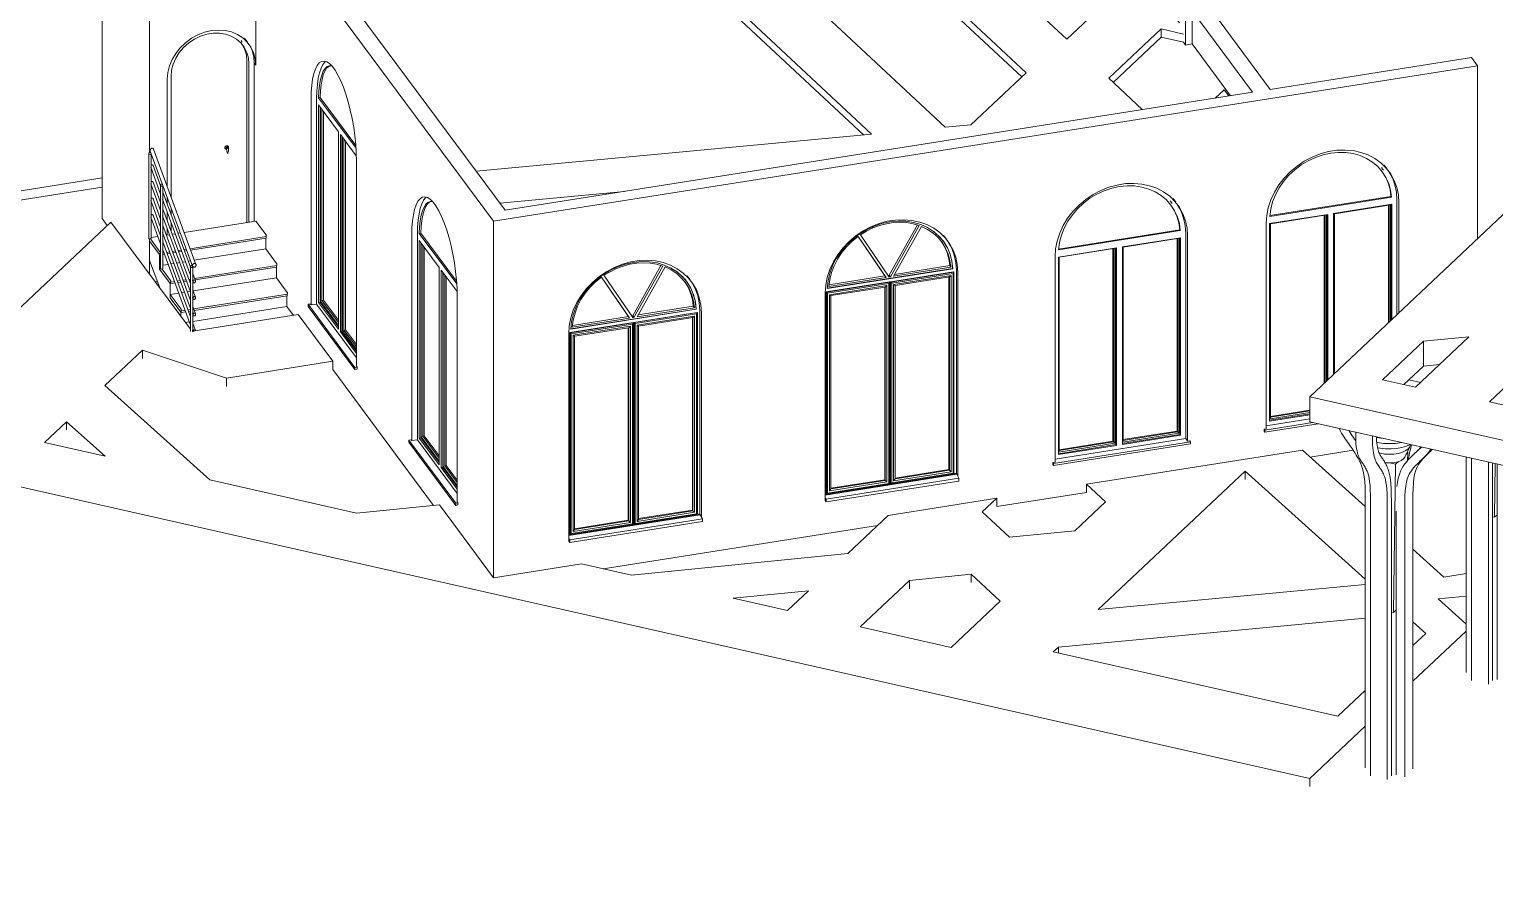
# Model space of a CAD drawing. Header units: millimetres. Extents: x -37866 to 44733, y -22737 to 33386.
# Drawn here: x -21357 to -5679, y -6901 to 2304 of the extents above; entities that cross this region are included whole.
import ezdxf

# ---------------------------------------------------------------- set-up
doc = ezdxf.new("R2010")
doc.units = ezdxf.units.MM
for name, color, linetype, lineweight in [('A-DOOR', 31, 'Continuous', 9), ('A-DOOR-FRAM', 31, 'Continuous', 9), ('A-FLOR', 192, 'Continuous', 9), ('A-FLOR-HRAL', 11, 'Continuous', 9), ('A-GENM', 13, 'Continuous', 9), ('A-GLAZ', 151, 'Continuous', 9), ('A-WALL', 113, 'Continuous', 9), ('S-STRS', 31, 'Continuous', 9)]:
    doc.layers.add(name, color=color, linetype=linetype, lineweight=lineweight)

# ---------------------------------------------------------------- blocks, each defined once
blk = doc.blocks.new('Arch - 750 x 2100 mm-V1-_3D_')
at = {"layer": 'A-DOOR'}
for p, q in [((-19080, 2168), (-19091, 2183)), ((-19263, 1029), (-19262, 1028)), ((-19251, 1035), (-19241, 1022)), ((-19230, 1031), (-19240, 1044)), ((-19237, 1034), (-19236, 1034)), ((-19236, 1034), (-19234, 1034)), ((-19229, 1051), (-19230, 1053))]:
    blk.add_line(p, q, dxfattribs=at)
for points in [[(-19265, 1038, 0), (-19265, 1043, 0), (-19263, 1047, 0), (-19260, 1051, 0), (-19256, 1055, 0), (-19251, 1057, 0), (-19246, 1059, 0), (-19242, 1059, 0), (-19237, 1058, 0), (-19233, 1055, 0), (-19230, 1053, 0)], [(-19263, 1029, 0), (-19265, 1033, 0), (-19265, 1038, 0)], [(-19227, 1043, 0), (-19227, 1047, 0), (-19229, 1051, 0), (-19232, 1054, 0), (-19236, 1056, 0), (-19241, 1057, 0), (-19245, 1057, 0), (-19250, 1056, 0), (-19255, 1053, 0), (-19259, 1050, 0), (-19262, 1046, 0), (-19264, 1041, 0), (-19264, 1037, 0)], [(-19264, 1037, 0), (-19264, 1032, 0), (-19262, 1028, 0), (-19259, 1025, 0), (-19255, 1023, 0), (-19250, 1022, 0), (-19246, 1022, 0)], [(-19252, 1038, 0), (-19252, 1040, 0), (-19251, 1042, 0), (-19250, 1043, 0), (-19249, 1044, 0), (-19247, 1045, 0), (-19245, 1046, 0), (-19244, 1046, 0), (-19242, 1045, 0), (-19241, 1045, 0), (-19240, 1044, 0)], [(-19250, 1034, 0), (-19251, 1036, 0), (-19252, 1037, 0), (-19252, 1038, 0)], [(-19246, 1024, 0), (-19246, 1026, 0), (-19245, 1028, 0), (-19244, 1030, 0), (-19242, 1032, 0), (-19240, 1033, 0), (-19237, 1034, 0)], [(-19238, 978, 0), (-19244, 1000, 0), (-19246, 1024, 0)], [(-19234, 978, 0), (-19234, 978, 0), (-19234, 977, 0), (-19234, 977, 0), (-19234, 977, 0), (-19234, 977, 0), (-19234, 977, 0), (-19235, 977, 0), (-19235, 977, 0), (-19235, 977, 0), (-19235, 977, 0), (-19235, 977, 0), (-19235, 977, 0), (-19235, 977, 0), (-19235, 977, 0), (-19235, 976, 0), (-19235, 976, 0), (-19235, 976, 0), (-19235, 976, 0), (-19235, 976, 0), (-19235, 976, 0), (-19235, 976, 0), (-19235, 976, 0), (-19235, 976, 0), (-19235, 976, 0), (-19235, 976, 0), (-19236, 976, 0), (-19236, 976, 0), (-19236, 976, 0), (-19236, 976, 0), (-19236, 976, 0), (-19236, 976, 0), (-19236, 976, 0), (-19236, 976, 0), (-19236, 976, 0), (-19236, 976, 0), (-19236, 976, 0), (-19236, 976, 0), (-19236, 976, 0), (-19236, 976, 0), (-19236, 976, 0), (-19236, 976, 0), (-19236, 976, 0), (-19236, 976, 0), (-19236, 976, 0), (-19236, 976, 0), (-19236, 976, 0), (-19236, 976, 0), (-19236, 976, 0), (-19236, 976, 0), (-19236, 976, 0), (-19236, 976, 0), (-19236, 976, 0), (-19236, 976, 0), (-19236, 976, 0), (-19237, 977, 0), (-19237, 977, 0), (-19237, 977, 0), (-19237, 977, 0), (-19237, 977, 0), (-19237, 977, 0), (-19237, 977, 0), (-19237, 977, 0), (-19237, 977, 0), (-19237, 977, 0), (-19237, 977, 0), (-19237, 977, 0)], [(-19236, 976, 0), (-19236, 976, 0), (-19237, 977, 0), (-19237, 977, 0), (-19237, 977, 0)], [(-19234, 978, 0), (-19235, 977, 0), (-19235, 977, 0), (-19235, 977, 0), (-19236, 976, 0)], [(-19234, 1034, 0), (-19232, 1034, 0), (-19230, 1034, 0), (-19228, 1033, 0), (-19227, 1031, 0), (-19226, 1029, 0), (-19225, 1027, 0)], [(-19225, 1026, 0), (-19225, 1014, 0), (-19227, 1003, 0), (-19229, 993, 0), (-19232, 983, 0), (-19234, 978, 0)], [(-19229, 1033, 0), (-19227, 1038, 0), (-19227, 1043, 0)], [(-19225, 1027, 0), (-19228, 1003, 0), (-19228, 1001, 0)], [(-19225, 1026, 0), (-19225, 1027, 0), (-19225, 1027, 0), (-19225, 1028, 0), (-19225, 1029, 0), (-19226, 1030, 0), (-19226, 1030, 0), (-19226, 1031, 0), (-19227, 1031, 0), (-19227, 1032, 0)]]:
    blk.add_polyline3d(points, dxfattribs=at)
at = {"layer": 'A-DOOR-FRAM'}
for p, q in [((-19023, 2166), (-19055, 2210)), ((-19029, 238), (-19029, 1962)), ((-19008, 242), (-19008, 1934)), ((-18951, 1943), (-18951, 251)), ((-19840, 509), (-19840, 1802)), ((-19840, 322), (-19840, 394)), ((-19840, 145), (-19840, 236))]:
    blk.add_line(p, q, dxfattribs=at)
for points in [[(-19840, 1802, 0), (-19835, 1868, 0), (-19818, 1933, 0), (-19790, 1996, 0), (-19753, 2056, 0), (-19706, 2111, 0), (-19652, 2159, 0), (-19591, 2199, 0), (-19526, 2231, 0), (-19458, 2252, 0), (-19390, 2263, 0), (-19322, 2263, 0), (-19257, 2252, 0), (-19196, 2231, 0), (-19142, 2200, 0), (-19096, 2160, 0), (-19058, 2112, 0), (-19030, 2057, 0), (-19013, 1997, 0), (-19008, 1934, 0)], [(-19029, 1962, 0), (-19035, 2026, 0), (-19051, 2086, 0), (-19077, 2136, 0)], [(-18951, 1943, 0), (-18957, 2011, 0), (-18974, 2076, 0), (-19003, 2136, 0)]]:
    blk.add_polyline3d(points, dxfattribs=at)
blk = doc.blocks.new('楼梯 - 楼梯-151597-_3D_')
at = {"layer": 'S-STRS'}
for p, q in [((-18935, 253), (-19702, 132)), ((-18825, 105), (-18935, 253)), ((-20070, 62), (-20070, 38)), ((-20070, 38), (-20070, -169)), ((-19960, -110), (-20070, 38)), ((-19963, -106), (-20070, 38)), ((-20061, 62), (-19960, -75)), ((-19982, 88), (-20054, 76)), ((-19920, 98), (-19928, 96)), ((-19858, 107), (-19890, 102)), ((-19797, 117), (-19828, 112)), ((-19742, 126), (-19767, 122)), ((-19637, -43), (-18823, 86)), ((-18825, 69), (-19632, -58)), ((-18828, 69), (-18828, -46)), ((-18825, 86), (-18825, 69)), ((-19963, -261), (-19963, -106)), ((-19960, -110), (-19960, -92)), ((-19953, -109), (-19960, -110)), ((-19958, -93), (-19953, -92)), ((-19928, -89), (-19917, -87)), ((-19912, -102), (-19928, -105)), ((-19888, -82), (-19856, -77)), ((-19850, -93), (-19882, -98)), ((-19826, -72), (-19794, -67)), ((-19788, -83), (-19820, -88)), ((-19764, -63), (-19732, -58)), ((-19727, -73), (-19758, -78)), ((-19702, -53), (-19677, -49)), ((-19672, -64), (-19697, -68)), ((-18828, -46), (-19592, -167)), ((-18711, -203), (-18828, -46)), ((-19962, -462), (-20070, -169)), ((-19953, -224), (-19963, -225)), ((-19963, -225), (-19953, -239)), ((-19963, -225), (-19963, -261)), ((-19846, -418), (-19963, -261)), ((-19850, -414), (-19963, -261)), ((-19936, -262), (-19846, -383)), ((-19872, -211), (-19928, -220)), ((-19810, -201), (-19842, -206)), ((-19748, -191), (-19780, -197)), ((-19687, -182), (-19718, -187)), ((-19632, -173), (-19657, -177)), ((-19589, -361), (-18710, -222)), ((-18711, -239), (-19583, -376)), ((-18714, -239), (-18714, -354)), ((-18711, -239), (-18711, -222)), ((-19850, -569), (-19850, -414)), ((-19846, -418), (-19846, -400)), ((-19798, -410), (-19846, -418)), ((-19845, -401), (-19804, -395)), ((-19774, -390), (-19742, -385)), ((-19737, -401), (-19768, -406)), ((-19712, -380), (-19681, -375)), ((-19675, -391), (-19707, -396)), ((-19651, -371), (-19633, -368)), ((-19633, -384), (-19645, -386)), ((-18714, -354), (-19605, -495)), ((-18598, -511), (-18714, -354)), ((-19758, -519), (-19850, -533)), ((-19850, -533), (-19733, -691)), ((-19850, -533), (-19850, -569)), ((-19733, -726), (-19850, -569)), ((-19736, -722), (-19850, -569)), ((-19697, -509), (-19728, -514)), ((-19635, -500), (-19667, -505)), ((-19599, -688), (-18596, -530)), ((-18598, -547), (-19593, -704)), ((-18601, -547), (-18601, -662)), ((-18598, -530), (-18598, -547)), ((-19736, -766), (-19736, -722)), ((-19733, -726), (-19733, -708)), ((-19685, -719), (-19733, -726)), ((-19732, -709), (-19691, -703)), ((-19661, -698), (-19633, -694)), ((-19633, -710), (-19655, -714)), ((-18601, -662), (-19608, -821)), ((-18531, -756), (-18601, -662)), ((-19645, -827), (-19686, -834))]:
    blk.add_line(p, q, dxfattribs=at)
for points in [[(-18825, 105, 0), (-18824, 103, 0), (-18823, 101, 0), (-18822, 99, 0), (-18822, 97, 0), (-18822, 94, 0), (-18821, 92, 0), (-18822, 89, 0), (-18822, 88, 0), (-18822, 87, 0), (-18823, 86, 0)], [(-19958, -93, 0), (-19958, -93, 0), (-19957, -92, 0), (-19957, -90, 0), (-19957, -88, 0), (-19957, -85, 0), (-19957, -83, 0), (-19958, -80, 0), (-19958, -78, 0), (-19959, -76, 0), (-19960, -75, 0)], [(-19960, -92, 0), (-19959, -93, 0), (-19958, -93, 0)], [(-18711, -203, 0), (-18710, -205, 0), (-18710, -207, 0), (-18709, -209, 0), (-18708, -211, 0), (-18708, -214, 0), (-18708, -216, 0), (-18708, -219, 0), (-18708, -220, 0), (-18709, -221, 0), (-18710, -222, 0)], [(-19845, -401, 0), (-19844, -401, 0), (-19844, -400, 0), (-19843, -398, 0), (-19843, -396, 0), (-19843, -393, 0), (-19844, -391, 0), (-19844, -388, 0), (-19845, -386, 0), (-19846, -384, 0), (-19846, -383, 0)], [(-19846, -400, 0), (-19846, -401, 0), (-19845, -401, 0)], [(-18598, -511, 0), (-18597, -513, 0), (-18596, -515, 0), (-18596, -517, 0), (-18595, -519, 0), (-18595, -522, 0), (-18595, -524, 0), (-18595, -527, 0), (-18595, -528, 0), (-18596, -529, 0), (-18596, -530, 0)], [(-19731, -709, 0), (-19731, -709, 0), (-19730, -708, 0), (-19730, -706, 0), (-19730, -704, 0), (-19730, -701, 0), (-19730, -699, 0), (-19731, -696, 0), (-19731, -694, 0), (-19732, -692, 0), (-19733, -691, 0)], [(-19733, -708, 0), (-19732, -709, 0), (-19732, -709, 0)]]:
    blk.add_polyline3d(points, dxfattribs=at)
blk = doc.blocks.new('栏杆扶手 - 25mm-144215-_3D_')
at = {"layer": 'A-FLOR-HRAL'}
for p, q in [((-19953, 638), (-19953, -256)), ((-19928, -256), (-19928, 632)), ((-19953, -255), (-19952, -258))]:
    blk.add_line(p, q, dxfattribs=at)
for points in [[(-19952, 634, 0), (-19953, 639, 0), (-19951, 643, 0), (-19947, 646, 0), (-19942, 647, 0), (-19936, 646, 0), (-19932, 643, 0)], [(-19928, 633, 0), (-19930, 628, 0), (-19934, 626, 0), (-19939, 625, 0), (-19945, 626, 0), (-19949, 629, 0), (-19952, 634, 0)], [(-19952, -258, 0), (-19949, -260, 0), (-19943, -262, 0), (-19936, -261, 0), (-19931, -260, 0), (-19928, -257, 0), (-19928, -256, 0)]]:
    blk.add_polyline3d(points, dxfattribs=at)
blk = doc.blocks.new('栏杆扶手 - 25mm-144213-_3D_')
at = {"layer": 'A-FLOR-HRAL'}
for p, q in [((-20079, 979), (-20079, 68)), ((-20054, 68), (-20054, 973)), ((-20078, 69), (-20078, 67))]:
    blk.add_line(p, q, dxfattribs=at)
for points in [[(-20078, 975, 0), (-20078, 980, 0), (-20077, 984, 0), (-20073, 987, 0), (-20067, 988, 0), (-20062, 987, 0), (-20057, 984, 0)], [(-20054, 974, 0), (-20056, 969, 0), (-20059, 967, 0), (-20065, 966, 0), (-20070, 967, 0), (-20075, 970, 0), (-20078, 975, 0)], [(-20078, 67, 0), (-20074, 64, 0), (-20068, 63, 0), (-20062, 63, 0), (-20057, 65, 0), (-20054, 67, 0), (-20054, 68, 0)]]:
    blk.add_polyline3d(points, dxfattribs=at)
blk = doc.blocks.new('栏杆扶手 - 25mm-144211-_3D_')
at = {"layer": 'A-FLOR-HRAL'}
for p, q in [((-19633, -231), (-19633, -930)), ((-19608, -930), (-19608, -235))]:
    blk.add_line(p, q, dxfattribs=at)
for points in [[(-19632, -235, 0), (-19633, -230, 0), (-19631, -226, 0), (-19627, -223, 0), (-19622, -222, 0), (-19616, -223, 0), (-19612, -227, 0)], [(-19608, -235, 0), (-19608, -236, 0), (-19610, -241, 0), (-19614, -244, 0), (-19619, -244, 0), (-19625, -243, 0), (-19629, -240, 0), (-19632, -235, 0)]]:
    blk.add_polyline3d(points, dxfattribs=at)
blk = doc.blocks.new('栏杆扶手 - 栏杆扶手-151676-_3D_')
at = {"layer": 'A-FLOR-HRAL'}
for p, q in [((-20064, 1002), (-19611, -230)), ((-19575, -211), (-20029, 1021)), ((-20058, 828), (-19953, 541)), ((-19953, 628), (-20033, 846)), ((-20058, 650), (-19953, 364)), ((-19953, 451), (-20033, 669)), ((-20058, 473), (-19953, 186)), ((-19953, 273), (-20033, 491)), ((-19933, 487), (-19633, -328)), ((-19633, -241), (-19928, 561)), ((-19953, 96), (-20033, 314)), ((-19633, -418), (-19928, 384)), ((-20058, 296), (-19953, 9)), ((-19933, 309), (-19633, -505)), ((-19633, -596), (-19928, 206)), ((-19933, 132), (-19633, -683)), ((-19633, -773), (-19928, 29)), ((-19933, -45), (-19633, -860)), ((-19579, -386), (-19608, -308)), ((-19613, -382), (-19606, -400)), ((-19613, -560), (-19606, -578)), ((-19579, -563), (-19608, -486)), ((-19613, -737), (-19606, -755)), ((-19579, -741), (-19608, -663)), ((-19613, -915), (-19606, -933)), ((-19579, -918), (-19608, -840))]:
    blk.add_line(p, q, dxfattribs=at)
for points in [[(-20065, 1008, 0), (-20065, 1014, 0), (-20063, 1019, 0), (-20060, 1023, 0), (-20056, 1027, 0), (-20051, 1030, 0), (-20046, 1031, 0), (-20042, 1031, 0), (-20037, 1030, 0), (-20033, 1028, 0), (-20030, 1024, 0), (-20028, 1020, 0)], [(-20064, 1002, 0), (-20065, 1003, 0), (-20065, 1008, 0)], [(-20054, 851, 0), (-20050, 853, 0), (-20046, 854, 0), (-20043, 854, 0), (-20039, 853, 0), (-20036, 851, 0), (-20034, 848, 0), (-20033, 845, 0)], [(-20054, 673, 0), (-20050, 675, 0), (-20046, 676, 0), (-20043, 677, 0), (-20039, 676, 0), (-20036, 674, 0), (-20034, 671, 0), (-20033, 668, 0)], [(-20054, 496, 0), (-20050, 498, 0), (-20046, 499, 0), (-20043, 499, 0), (-20039, 498, 0), (-20036, 496, 0), (-20034, 494, 0), (-20033, 490, 0)], [(-20054, 318, 0), (-20050, 320, 0), (-20046, 322, 0), (-20043, 322, 0), (-20039, 321, 0), (-20036, 319, 0), (-20034, 316, 0), (-20033, 313, 0)], [(-19574, -218, 0), (-19574, -213, 0), (-19576, -208, 0), (-19579, -205, 0), (-19583, -202, 0), (-19588, -201, 0), (-19593, -201, 0), (-19598, -202, 0), (-19602, -205, 0), (-19606, -209, 0), (-19609, -213, 0), (-19611, -218, 0), (-19612, -224, 0)], [(-19612, -224, 0), (-19611, -229, 0), (-19609, -233, 0), (-19606, -237, 0), (-19602, -239, 0), (-19598, -241, 0), (-19593, -240, 0), (-19588, -239, 0), (-19583, -236, 0), (-19579, -233, 0), (-19576, -228, 0), (-19574, -223, 0), (-19574, -218, 0)], [(-19579, -391, 0), (-19579, -387, 0), (-19580, -384, 0), (-19583, -381, 0), (-19586, -379, 0), (-19589, -378, 0), (-19593, -378, 0), (-19596, -379, 0), (-19600, -381, 0), (-19603, -384, 0), (-19605, -388, 0), (-19606, -391, 0), (-19607, -395, 0)], [(-19607, -395, 0), (-19606, -399, 0), (-19605, -403, 0), (-19603, -405, 0), (-19600, -407, 0), (-19596, -408, 0), (-19593, -408, 0), (-19589, -407, 0), (-19586, -405, 0), (-19583, -402, 0), (-19580, -399, 0), (-19579, -395, 0), (-19579, -391, 0)], [(-19579, -568, 0), (-19579, -565, 0), (-19580, -561, 0), (-19583, -558, 0), (-19586, -557, 0), (-19589, -556, 0), (-19593, -556, 0), (-19596, -557, 0), (-19600, -559, 0), (-19603, -562, 0), (-19605, -565, 0), (-19606, -569, 0), (-19607, -573, 0)], [(-19607, -573, 0), (-19606, -577, 0), (-19605, -580, 0), (-19603, -583, 0), (-19600, -585, 0), (-19596, -586, 0), (-19593, -585, 0), (-19589, -584, 0), (-19586, -582, 0), (-19583, -580, 0), (-19580, -576, 0), (-19579, -572, 0), (-19579, -568, 0)], [(-19579, -746, 0), (-19579, -742, 0), (-19580, -739, 0), (-19583, -736, 0), (-19586, -734, 0), (-19589, -733, 0), (-19593, -733, 0), (-19596, -734, 0), (-19600, -736, 0), (-19603, -739, 0), (-19605, -743, 0), (-19606, -746, 0), (-19607, -750, 0)], [(-19607, -750, 0), (-19606, -754, 0), (-19605, -757, 0), (-19603, -760, 0), (-19600, -762, 0), (-19596, -763, 0), (-19593, -763, 0), (-19589, -762, 0), (-19586, -760, 0), (-19583, -757, 0), (-19580, -754, 0), (-19579, -750, 0), (-19579, -746, 0)], [(-19579, -922, 0), (-19579, -919, 0), (-19580, -916, 0), (-19583, -913, 0), (-19586, -911, 0), (-19589, -910, 0), (-19593, -911, 0), (-19596, -912, 0), (-19600, -914, 0), (-19603, -917, 0), (-19605, -920, 0), (-19606, -924, 0), (-19607, -926, 0)]]:
    blk.add_polyline3d(points, dxfattribs=at)
for name in ['栏杆扶手 - 25mm-144213-_3D_', '栏杆扶手 - 25mm-144215-_3D_', '栏杆扶手 - 25mm-144211-_3D_']:
    blk.add_blockref(name, (0, 0))
blk = doc.blocks.new('Family2 - Family2-221174-_3D_')
at = {"layer": 'A-GENM'}
for p, q in [((-15239, 8740), (-20247, 4021)), ((-13485, 8344), (-15239, 8740)), ((-12618, 7176), (-13485, 8344)), ((-16269, 7524), (-15843, 7925)), ((-15496, 7846), (-16052, 7322)), ((-15843, 7925), (-15496, 7846)), ((-15843, 7836), (-15843, 7925)), ((-15843, 7836), (-16221, 7480)), ((-15572, 7775), (-15843, 7836)), ((-15099, 7382), (-14778, 7684)), ((-14778, 7684), (-13928, 7492)), ((-14778, 7595), (-14778, 7684)), ((-14778, 7595), (-14994, 7392)), ((-14205, 7466), (-14778, 7595)), ((-16052, 7322), (-16269, 7524)), ((-13928, 7492), (-15099, 7382)), ((-15443, 7004), (-12911, 7242)), ((-12911, 7242), (-12618, 7176)), ((-12911, 7153), (-12911, 7242)), ((-12911, 7153), (-15443, 6915)), ((-12618, 7087), (-12911, 7153)), ((-12618, 7087), (-12618, 7176)), ((-17142, 5403), (-15443, 7004)), ((-15443, 6915), (-17094, 5360)), ((-15443, 6915), (-15443, 7004)), ((-18942, 5005), (-18510, 5412)), ((-18032, 5457), (-18595, 4927)), ((-18510, 5412), (-18032, 5457)), ((-18510, 5324), (-18510, 5412)), ((-18136, 5359), (-18510, 5324)), ((-15976, 4355), (-17142, 5403)), ((-18510, 5324), (-18866, 4988)), ((-18595, 4927), (-18942, 5005)), ((-17814, 4770), (-17567, 5003)), ((-17567, 4914), (-17738, 4753)), ((-17567, 5003), (-17139, 4618)), ((-17567, 4914), (-17567, 5003)), ((-17271, 4648), (-17567, 4914)), ((-17139, 4618), (-17814, 4770)), ((-19801, 4196), (-19376, 4596)), ((-19376, 4596), (-19029, 4518)), ((-19376, 4508), (-19376, 4596)), ((-19376, 4508), (-19753, 4152)), ((-19029, 4518), (-19581, 3998)), ((-19105, 4446), (-19376, 4508)), ((-18631, 4054), (-18311, 4356)), ((-18311, 4267), (-18527, 4063)), ((-18311, 4356), (-17460, 4164)), ((-18311, 4267), (-18311, 4356)), ((-17738, 4138), (-18311, 4267)), ((-14365, 3991), (-15976, 4355)), ((-10521, 4352), (-14365, 3991)), ((-10267, 4010), (-10521, 4352)), ((-19581, 3998), (-19801, 4196)), ((-17460, 4164), (-18631, 4054)), ((-13220, 3732), (-10267, 4010)), ((-10267, 3921), (-12943, 3670)), ((-10267, 3921), (-10267, 4010)), ((-20038, 3740), (-19080, 3891)), ((-19080, 3802), (-19979, 3660)), ((-19080, 3891), (-18988, 3767)), ((-19080, 3802), (-19080, 3891)), ((-19047, 3758), (-19080, 3802)), ((-18738, 3698), (-16443, 3914)), ((-16443, 3825), (-18677, 3615)), ((-16443, 3914), (-14896, 3564)), ((-16443, 3825), (-16443, 3914)), ((-14896, 3475), (-16443, 3825)), ((-11294, 3297), (-13220, 3732)), ((-14896, 3564), (-12345, 1184)), ((-14896, 3475), (-14896, 3564)), ((-12431, 1176), (-14896, 3475)), ((-13751, 3305), (-11787, 2862)), ((-11557, 1258), (-13751, 3305)), ((-9846, 3442), (-11294, 3297)), ((-9591, 3099), (-9846, 3442)), ((-11787, 2773), (-13625, 3188)), ((-10163, 3042), (-9591, 3099)), ((-9562, 2906), (-10163, 3042)), ((-9591, 3010), (-9891, 2980)), ((-9591, 3010), (-9591, 3099)), ((-11787, 2862), (-10692, 1840)), ((-11787, 2773), (-11787, 2862)), ((-9495, 2969), (-9562, 2906)), ((-9053, 2374), (-9495, 2969)), ((-10740, 1796), (-11787, 2773)), ((-10735, 2644), (-9967, 2471)), ((-10257, 2198), (-10735, 2644)), ((-10043, 2399), (-10610, 2527)), ((-9967, 2471), (-10257, 2198)), ((-9809, 1780), (-9249, 2308)), ((-9249, 2220), (-9762, 1736)), ((-9249, 2308), (-9010, 2254)), ((-9249, 2220), (-9249, 2308)), ((-9010, 2165), (-9249, 2220)), ((-10692, 1840), (-11283, 1284)), ((-9450, 1445), (-9809, 1780)), ((-8574, 1658), (-8668, 1569)), ((-8525, 1591), (-8574, 1658)), ((-11283, 1284), (-11557, 1258)), ((-12345, 1184), (-16577, 787)), ((-16323, 444), (-14988, 570))]:
    blk.add_line(p, q, dxfattribs=at)
blk = doc.blocks.new('Family6 - Family6-227031-_3D_')
at = {"layer": 'A-GENM'}
for p, q in [((-20484, 241), (-23098, -2221)), ((-19633, -905), (-20484, 241)), ((-18481, -748), (-19607, -926)), ((-18110, -1248), (-18481, -748)), ((-19607, -926), (-19616, -928)), ((-20549, -1508), (-20148, -1130)), ((-20148, -1130), (-19246, -1427)), ((-20148, -1219), (-20148, -1130)), ((-19246, -1427), (-18110, -1248)), ((-18110, -1336), (-18110, -1248)), ((-19425, -2517), (-20549, -1508)), ((-19246, -1516), (-19246, -1427)), ((-21195, -2117), (-20958, -1894)), ((-20958, -1894), (-20546, -2264)), ((-20958, -1894), (-20958, -1982)), ((-20546, -2264), (-21195, -2117)), ((-23098, -2221), (-7656, -5711)), ((-7736, -2197), (-10046, -2562)), ((-7065, -2800), (-7736, -2197)), ((-9920, -3903), (-8350, -2423)), ((-8350, -2423), (-7065, -3578)), ((-8350, -2423), (-8350, -2512)), ((-17857, -2872), (-19425, -2517)), ((-10046, -2562), (-9842, -2752)), ((-10046, -2650), (-10046, -2562)), ((-16970, -2783), (-17857, -2872)), ((-16390, -3564), (-16970, -2783)), ((-11007, -2713), (-12168, -2897)), ((-11161, -2859), (-11007, -2713)), ((-11007, -2802), (-11007, -2713)), ((-9842, -2752), (-10170, -3061)), ((-12168, -2897), (-12601, -3305)), ((-10869, -3131), (-11161, -2859)), ((-10170, -3061), (-10869, -3131)), ((-6224, -3556), (-6555, -3258)), ((-15450, -3416), (-16390, -3564)), ((-14916, -3536), (-15450, -3416)), ((-12601, -3305), (-14916, -3536)), ((-12467, -4089), (-11941, -3593)), ((-11941, -3593), (-11280, -3527)), ((-11941, -3593), (-11941, -3682)), ((-11280, -3527), (-10971, -3816)), ((-11280, -3616), (-11280, -3527)), ((-5983, -3518), (-6224, -3556)), ((-13827, -3782), (-13022, -3702)), ((-13022, -3702), (-13247, -3913)), ((-7065, -3635), (-9920, -3903)), ((-6284, -3789), (-5983, -3761)), ((-13247, -3913), (-13827, -3782)), ((-10971, -3816), (-11495, -4309)), ((-5988, -4056), (-6284, -3789)), ((-10347, -4305), (-7065, -3997)), ((-6555, -4036), (-6416, -4160)), ((-5983, -4052), (-5988, -4056)), ((-11495, -4309), (-12467, -4089)), ((-6555, -4672), (-5983, -4134)), ((-6416, -4160), (-6555, -4290)), ((-10403, -4358), (-10347, -4305)), ((-7357, -5046), (-10403, -4358)), ((-10347, -4371), (-10347, -4305)), ((-7065, -4771), (-7357, -5046)), ((-7656, -5711), (-7065, -5153)), ((-7656, -5799), (-7656, -5711))]:
    blk.add_line(p, q, dxfattribs=at)
blk = doc.blocks.new('Family7 - Family7-230587-_3D_')
at = {"layer": 'A-GENM'}
for p, q in [((-505, 5121), (-7656, -1629)), ((-6878, -1446), (-6441, -1034)), ((-5954, -985), (-6527, -1525)), ((-6441, -1034), (-5954, -985)), ((-6441, -1034), (-6441, -1300)), ((-6441, -1300), (-6650, -1497)), ((-6270, -1283), (-6441, -1300)), ((-6527, -1525), (-6878, -1446)), ((-5736, -1683), (-5487, -1448)), ((-7656, -1629), (14541, -6635)), ((-7656, -1896), (-7656, -1629)), ((-5053, -1837), (-5736, -1683)), ((14541, -6901), (-7656, -1896))]:
    blk.add_line(p, q, dxfattribs=at)
blk = doc.blocks.new('Family8 - COLUMN-V32-_3D_')
at = {"layer": 'A-GENM'}
for p, q in [((-5473, -1727), (-5473, -1742)), ((-5983, -2273), (-5983, -4579)), ((-5926, -4664), (-5926, -2286)), ((-5747, -2326), (-5747, -4704)), ((-5703, -2336), (-5703, -4663)), ((-5681, -2917), (-5673, -2343)), ((-5651, -2348), (-5651, -4654)), ((-5561, -4674), (-5561, -2368)), ((-5473, -2388), (-5473, -4592)), ((-5681, -2917), (-5703, -2912)), ((-5651, -2889), (-5681, -2917))]:
    blk.add_line(p, q, dxfattribs=at)
blk = doc.blocks.new('Family8 - COLUMN-V33-_3D_')
at = {"layer": 'A-GENM'}
for p, q in [((-6473, -1475), (-6597, -1447)), ((-6642, -2274), (-6587, -2162)), ((-6463, -2165), (-6540, -2238)), ((-6805, -2335), (-6740, -2349)), ((-6763, -3936), (-6740, -2349)), ((-6740, -2349), (-6709, -2320)), ((-6641, -2272), (-6655, -2291)), ((-6626, -2243), (-6608, -2225)), ((-6608, -2225), (-6617, -2223)), ((-6611, -2311), (-6608, -2225)), ((-6450, -2290), (-6362, -2207)), ((-7065, -2664), (-7065, -5598)), ((-7008, -5683), (-7008, -2749)), ((-6828, -2790), (-6828, -5723)), ((-6784, -2748), (-6784, -5682)), ((-6642, -5693), (-6642, -2760)), ((-6555, -2677), (-6555, -5610)), ((-6732, -2850), (-6732, -5673)), ((-6732, -3907), (-6763, -3936)), ((-6763, -3936), (-6784, -3931))]:
    blk.add_line(p, q, dxfattribs=at)
for points in [[(-7342, -1967, 0), (-7340, -1970, 0), (-7329, -1994, 0), (-7317, -2016, 0), (-7304, -2038, 0), (-7291, -2058, 0), (-7278, -2077, 0), (-7265, -2096, 0), (-7253, -2114, 0), (-7240, -2131, 0), (-7228, -2148, 0), (-7216, -2165, 0), (-7205, -2181, 0), (-7194, -2198, 0), (-7183, -2215, 0), (-7171, -2232, 0), (-7160, -2251, 0), (-7149, -2270, 0), (-7137, -2291, 0), (-7125, -2313, 0), (-7114, -2338, 0), (-7103, -2366, 0), (-7092, -2399, 0), (-7083, -2438, 0), (-7076, -2483, 0), (-7070, -2535, 0), (-7066, -2595, 0), (-7065, -2664, 0)], [(-7165, -2098, 0), (-7178, -2081, 0), (-7191, -2063, 0), (-7203, -2045, 0), (-7215, -2028, 0), (-7226, -2010, 0), (-7237, -1992, 0), (-7239, -1990, 0)], [(-7008, -2749, 0), (-7008, -2681, 0), (-7010, -2623, 0), (-7013, -2575, 0), (-7017, -2535, 0), (-7021, -2503, 0), (-7026, -2477, 0), (-7032, -2456, 0), (-7037, -2439, 0), (-7043, -2425, 0), (-7049, -2413, 0), (-7054, -2401, 0), (-7060, -2391, 0), (-7065, -2381, 0), (-7071, -2371, 0), (-7076, -2362, 0), (-7082, -2354, 0), (-7088, -2345, 0), (-7093, -2337, 0), (-7100, -2328, 0), (-7106, -2319, 0), (-7112, -2309, 0), (-7119, -2299, 0), (-7125, -2287, 0), (-7131, -2274, 0), (-7137, -2260, 0), (-7142, -2244, 0), (-7148, -2227, 0), (-7152, -2207, 0), (-7156, -2185, 0), (-7160, -2160, 0), (-7163, -2134, 0), (-7165, -2105, 0), (-7166, -2073, 0), (-7166, -2039, 0), (-7166, -2006, 0)], [(-6986, -2047, 0), (-6987, -2080, 0), (-6987, -2114, 0), (-6986, -2145, 0), (-6983, -2174, 0), (-6981, -2201, 0), (-6977, -2225, 0), (-6973, -2247, 0), (-6968, -2267, 0), (-6963, -2285, 0), (-6958, -2301, 0), (-6952, -2315, 0), (-6946, -2328, 0), (-6939, -2339, 0), (-6933, -2350, 0), (-6927, -2359, 0), (-6920, -2369, 0), (-6914, -2377, 0), (-6908, -2386, 0), (-6903, -2394, 0), (-6897, -2403, 0), (-6891, -2412, 0), (-6886, -2421, 0), (-6880, -2431, 0), (-6875, -2442, 0), (-6869, -2453, 0), (-6864, -2466, 0), (-6858, -2480, 0), (-6852, -2497, 0), (-6847, -2518, 0), (-6842, -2544, 0), (-6837, -2576, 0), (-6834, -2615, 0), (-6831, -2664, 0), (-6829, -2721, 0), (-6828, -2790, 0)], [(-6784, -2748, 0), (-6785, -2674, 0), (-6787, -2611, 0), (-6790, -2558, 0), (-6795, -2513, 0), (-6800, -2475, 0), (-6807, -2443, 0), (-6814, -2417, 0), (-6821, -2396, 0), (-6828, -2380, 0), (-6834, -2366, 0), (-6841, -2354, 0), (-6847, -2342, 0), (-6853, -2331, 0), (-6859, -2321, 0), (-6865, -2311, 0), (-6871, -2302, 0), (-6877, -2293, 0), (-6884, -2284, 0), (-6890, -2275, 0), (-6896, -2266, 0), (-6902, -2257, 0), (-6907, -2247, 0), (-6913, -2236, 0), (-6918, -2225, 0), (-6922, -2212, 0), (-6927, -2198, 0), (-6931, -2183, 0), (-6934, -2165, 0), (-6937, -2145, 0), (-6940, -2123, 0), (-6942, -2098, 0), (-6943, -2071, 0), (-6943, -2057, 0)], [(-6886, -2070, 0), (-6894, -2069, 0), (-6943, -2063, 0)], [(-6674, -2117, 0), (-6677, -2118, 0), (-6739, -2126, 0), (-6804, -2129, 0), (-6869, -2127, 0), (-6932, -2118, 0), (-6940, -2117, 0)], [(-6585, -2137, 0), (-6624, -2155, 0), (-6673, -2171, 0), (-6728, -2181, 0), (-6787, -2185, 0), (-6847, -2184, 0), (-6904, -2178, 0), (-6934, -2172, 0)], [(-6604, -2184, 0), (-6631, -2204, 0), (-6667, -2220, 0), (-6710, -2233, 0), (-6758, -2240, 0), (-6808, -2243, 0), (-6858, -2240, 0), (-6906, -2232, 0), (-6916, -2230, 0)], [(-6468, -2164, 0), (-6470, -2166, 0), (-6481, -2179, 0), (-6492, -2191, 0), (-6504, -2203, 0), (-6516, -2215, 0), (-6529, -2227, 0), (-6542, -2239, 0), (-6554, -2251, 0), (-6567, -2264, 0), (-6580, -2276, 0), (-6592, -2289, 0), (-6605, -2303, 0), (-6617, -2318, 0), (-6630, -2333, 0), (-6643, -2350, 0), (-6657, -2370, 0), (-6672, -2394, 0), (-6686, -2423, 0), (-6699, -2458, 0), (-6711, -2499, 0), (-6720, -2546, 0), (-6725, -2587, 0)], [(-6642, -2760, 0), (-6641, -2691, 0), (-6637, -2632, 0), (-6631, -2583, 0), (-6624, -2542, 0), (-6615, -2507, 0), (-6604, -2479, 0), (-6593, -2455, 0), (-6582, -2436, 0), (-6570, -2419, 0), (-6558, -2403, 0), (-6547, -2389, 0), (-6536, -2376, 0), (-6525, -2363, 0), (-6513, -2351, 0), (-6502, -2340, 0), (-6491, -2329, 0), (-6479, -2317, 0), (-6467, -2306, 0), (-6454, -2294, 0), (-6442, -2282, 0), (-6429, -2269, 0), (-6416, -2256, 0), (-6403, -2241, 0), (-6390, -2226, 0), (-6378, -2209, 0), (-6367, -2190, 0), (-6365, -2187, 0)], [(-6581, -2139, 0), (-6587, -2163, 0), (-6604, -2184, 0)], [(-6602, -2300, 0), (-6600, -2285, 0), (-6595, -2254, 0), (-6589, -2226, 0), (-6583, -2201, 0), (-6577, -2178, 0), (-6572, -2155, 0), (-6568, -2141, 0)], [(-6345, -2191, 0), (-6354, -2199, 0), (-6367, -2212, 0), (-6375, -2219, 0)], [(-6655, -2291, 0), (-6679, -2308, 0), (-6712, -2322, 0), (-6752, -2331, 0), (-6795, -2335, 0), (-6839, -2334, 0), (-6853, -2332, 0)], [(-6392, -2235, 0), (-6403, -2246, 0), (-6414, -2257, 0), (-6426, -2269, 0), (-6437, -2281, 0), (-6448, -2293, 0), (-6459, -2306, 0), (-6471, -2321, 0), (-6482, -2336, 0), (-6494, -2353, 0), (-6506, -2373, 0), (-6517, -2396, 0), (-6527, -2425, 0), (-6536, -2459, 0), (-6544, -2500, 0), (-6549, -2550, 0), (-6553, -2608, 0), (-6555, -2677, 0)]]:
    blk.add_polyline3d(points, dxfattribs=at)
blk = doc.blocks.new('Arched _2_ - Arched _2_ 3-253363-_3D_')
at = {"layer": 'A-GLAZ'}
for p, q in [((-14900, -761), (-14599, -223)), ((-14580, -229), (-14888, -778)), ((-14855, -772), (-14555, -238)), ((-14487, -252), (-14493, -249)), ((-14415, -300), (-14429, -289)), ((-14947, -768), (-15235, -346)), ((-15234, -346), (-14935, -785)), ((-14902, -780), (-15210, -328)), ((-14350, -362), (-14373, -338)), ((-14337, -377), (-14345, -366)), ((-14325, -394), (-14337, -377)), ((-14303, -425), (-14322, -397)), ((-14291, -372), (-14319, -335)), ((-14261, -508), (-14284, -458)), ((-14236, -591), (-14253, -530)), ((-14223, -689), (-14232, -608)), ((-15564, -901), (-14223, -689)), ((-14222, -691), (-15564, -903)), ((-15546, -863), (-14947, -768)), ((-14935, -785), (-14947, -768)), ((-14913, -763), (-14900, -761)), ((-14888, -778), (-14902, -780)), ((-14888, -778), (-14900, -761)), ((-14212, -725), (-14888, -832)), ((-14886, -834), (-14210, -727)), ((-14218, -741), (-14874, -845)), ((-14241, -676), (-14855, -772)), ((-14239, -764), (-14854, -861)), ((-14843, -752), (-14254, -658)), ((-14257, -779), (-14839, -871)), ((-14263, -780), (-14263, -2840)), ((-14239, -764), (-14257, -779)), ((-14257, -2848), (-14257, -779)), ((-14254, -658), (-14241, -676)), ((-14239, -2863), (-14239, -764)), ((-14223, -689), (-14222, -691)), ((-14210, -727), (-14218, -741)), ((-14218, -741), (-14218, -2880)), ((-14212, -725), (-14210, -727)), ((-14210, -727), (-14210, -2885)), ((-14183, -707), (-14183, -2880)), ((-14898, -833), (-15574, -940)), ((-15572, -943), (-15574, -940)), ((-15574, -940), (-15574, -3098)), ((-15572, -943), (-14896, -836)), ((-14904, -849), (-15560, -953)), ((-14935, -785), (-15548, -882)), ((-14925, -872), (-15540, -969)), ((-14943, -888), (-15525, -979)), ((-14949, -888), (-14949, -2949)), ((-14925, -872), (-14943, -888)), ((-14943, -2956), (-14943, -888)), ((-14925, -2972), (-14925, -872)), ((-14896, -836), (-14904, -849)), ((-14904, -849), (-14904, -2988)), ((-14898, -833), (-14896, -836)), ((-14896, -836), (-14896, -2993)), ((-14886, -834), (-14888, -832)), ((-14888, -832), (-14888, -2989)), ((-14886, -2992), (-14886, -834)), ((-14874, -845), (-14886, -834)), ((-14874, -2983), (-14874, -845)), ((-14839, -871), (-14854, -861)), ((-14854, -861), (-14854, -2961)), ((-14839, -871), (-14839, -2940)), ((-15572, -3100), (-15572, -943)), ((-15560, -953), (-15572, -943)), ((-15560, -3092), (-15560, -953)), ((-15525, -979), (-15540, -969)), ((-15540, -969), (-15540, -3069)), ((-15525, -979), (-15525, -3048)), ((-14179, -2887), (-15586, -3109)), ((-14179, -2890), (-15586, -3113)), ((-14155, -2933), (-15574, -3157)), ((-14155, -2963), (-15574, -3187)), ((-15540, -3069), (-14925, -2972)), ((-14949, -2949), (-15525, -3040)), ((-15525, -3048), (-14943, -2956)), ((-14949, -2949), (-14943, -2956)), ((-14943, -2956), (-14925, -2972)), ((-14210, -2885), (-14886, -2992)), ((-14218, -2880), (-14874, -2983)), ((-14854, -2961), (-14239, -2863)), ((-14839, -2940), (-14854, -2961)), ((-14263, -2840), (-14839, -2931)), ((-14839, -2940), (-14257, -2848)), ((-14263, -2840), (-14257, -2848)), ((-14257, -2848), (-14239, -2863)), ((-14218, -2880), (-14210, -2885)), ((-14210, -2884), (-14183, -2880)), ((-14183, -2880), (-14179, -2887)), ((-14179, -2887), (-14179, -2890)), ((-14179, -2890), (-14155, -2933)), ((-14155, -2933), (-14155, -2963)), ((-15586, -3101), (-15573, -3099)), ((-15574, -3157), (-15586, -3135)), ((-15572, -3100), (-15574, -3098)), ((-14896, -2993), (-15572, -3100)), ((-15560, -3092), (-15572, -3100)), ((-14904, -2988), (-15560, -3092)), ((-15525, -3048), (-15540, -3069)), ((-14904, -2988), (-14896, -2993)), ((-14896, -2992), (-14887, -2991)), ((-14886, -2992), (-14888, -2989)), ((-14874, -2983), (-14886, -2992)), ((-15586, -3171), (-15574, -3187)), ((-15574, -3187), (-15574, -3157))]:
    blk.add_line(p, q, dxfattribs=at)
for points in [[(-15564, -903, 0), (-15556, -822, 0), (-15536, -740, 0), (-15507, -660, 0), (-15467, -582, 0), (-15417, -508, 0), (-15360, -440, 0), (-15294, -377, 0), (-15222, -322, 0), (-15145, -275, 0), (-15063, -237, 0), (-14979, -208, 0), (-14893, -189, 0), (-14807, -181, 0), (-14723, -183, 0), (-14641, -195, 0), (-14564, -218, 0), (-14492, -250, 0), (-14426, -292, 0), (-14369, -343, 0), (-14319, -401, 0), (-14279, -466, 0), (-14250, -537, 0), (-14230, -612, 0), (-14222, -691, 0)], [(-14580, -229, 0), (-14646, -210, 0), (-14714, -198, 0), (-14786, -194, 0), (-14858, -198, 0), (-14931, -210, 0), (-15004, -229, 0), (-15075, -255, 0), (-15144, -289, 0), (-15210, -328, 0)], [(-14241, -676, 0), (-14251, -604, 0), (-14270, -535, 0), (-14298, -470, 0), (-14334, -411, 0), (-14379, -357, 0), (-14431, -310, 0), (-14490, -270, 0), (-14555, -238, 0)], [(-15234, -346, 0), (-15299, -398, 0), (-15358, -456, 0), (-15410, -520, 0), (-15455, -588, 0), (-15491, -659, 0), (-15519, -732, 0), (-15538, -807, 0), (-15548, -882, 0)], [(-14254, -658, 0), (-14263, -587, 0), (-14282, -518, 0), (-14310, -453, 0), (-14342, -400, 0)], [(-14183, -707, 0), (-14189, -624, 0), (-14206, -545, 0), (-14233, -470, 0), (-14270, -402, 0)]]:
    blk.add_polyline3d(points, dxfattribs=at)
blk = doc.blocks.new('Arched _2_ - Arched _2_ 3-V71-_3D_')
at = {"layer": 'A-GLAZ'}
for p, q in [((-9092, 456), (-9120, 494)), ((-9138, 451), (-9151, 468)), ((-9130, 440), (-9138, 451)), ((-10345, -47), (-9049, 158)), ((-9049, 158), (-9043, 150)), ((-9043, 150), (-10346, -55)), ((-9663, -24), (-9042, 74)), ((-9658, -25), (-9057, 70)), ((-9653, -26), (-9071, 66)), ((-9077, 65), (-9077, -1995)), ((-9057, 70), (-9071, 66)), ((-9071, 66), (-9071, -2003)), ((-9057, -2017), (-9057, 70)), ((-9047, -2031), (-9047, 73)), ((-9042, 74), (-9042, -2039)), ((-8985, -2074), (-8985, 121)), ((-10347, -132), (-9726, -34)), ((-10347, -2245), (-10347, -132)), ((-10344, -133), (-9743, -38)), ((-10344, -133), (-10344, -2220)), ((-10339, -134), (-10344, -133)), ((-10339, -134), (-9757, -42)), ((-10339, -2203), (-10339, -134)), ((-9763, -43), (-9763, -2104)), ((-9743, -38), (-9757, -42)), ((-9757, -42), (-9757, -2111)), ((-9743, -2125), (-9743, -38)), ((-9731, -2139), (-9731, -35)), ((-9726, -34), (-9726, -2147)), ((-9663, -2137), (-9663, -24)), ((-9658, -25), (-9658, -2112)), ((-9653, -26), (-9658, -25)), ((-9653, -2095), (-9653, -26)), ((-9663, -2128), (-9047, -2031)), ((-9658, -2112), (-9057, -2017)), ((-9077, -1995), (-9653, -2086)), ((-9071, -2003), (-9653, -2095)), ((-9071, -2003), (-9077, -1995)), ((-9057, -2017), (-9071, -2003)), ((-9047, -2031), (-9042, -2039)), ((-10399, -2341), (-8932, -2109)), ((-8932, -2132), (-10399, -2363)), ((-8985, -2074), (-10383, -2295)), ((-10347, -2237), (-9731, -2139)), ((-9726, -2147), (-10347, -2245)), ((-10344, -2220), (-9743, -2125)), ((-9763, -2104), (-10339, -2195)), ((-9757, -2111), (-10339, -2203)), ((-9757, -2111), (-9763, -2104)), ((-9743, -2125), (-9757, -2111)), ((-9726, -2147), (-9731, -2139)), ((-9042, -2039), (-9663, -2137)), ((-9658, -2112), (-9653, -2095)), ((-8964, -2102), (-8985, -2074)), ((-8940, -2099), (-8964, -2102)), ((-8932, -2109), (-8940, -2099)), ((-8932, -2109), (-8932, -2132)), ((-10383, -2327), (-10407, -2330)), ((-10407, -2330), (-10399, -2341)), ((-10407, -2330), (-10407, -2352)), ((-10399, -2363), (-10399, -2341)), ((-10344, -2220), (-10339, -2203)), ((-10399, -2363), (-10407, -2352))]:
    blk.add_line(p, q, dxfattribs=at)
for points in [[(-10346, -55, 0), (-10336, 22, 0), (-10315, 100, 0), (-10285, 176, 0), (-10246, 250, 0), (-10197, 320, 0), (-10141, 385, 0), (-10078, 444, 0), (-10009, 496, 0), (-9935, 540, 0), (-9857, 577, 0), (-9776, 604, 0), (-9694, 622, 0), (-9612, 630, 0), (-9532, 628, 0), (-9454, 616, 0), (-9380, 595, 0), (-9311, 565, 0), (-9247, 526, 0), (-9191, 479, 0), (-9143, 424, 0), (-9104, 363, 0), (-9073, 296, 0), (-9053, 225, 0), (-9043, 150, 0)], [(-9049, 158, 0), (-9059, 233, 0), (-9079, 304, 0), (-9109, 371, 0)], [(-8985, 121, 0), (-8990, 204, 0), (-9007, 283, 0), (-9035, 359, 0), (-9071, 426, 0)]]:
    blk.add_polyline3d(points, dxfattribs=at)
blk = doc.blocks.new('Arched _2_ - Arched _2_ 3-V72-_3D_')
at = {"layer": 'A-GLAZ'}
for p, q in [((-6878, 808), (-6890, 825)), ((-6870, 798), (-6878, 808)), ((-6832, 814), (-6860, 851)), ((-6783, 508), (-8086, 302)), ((-8085, 311), (-6789, 516)), ((-6789, 516), (-6783, 508)), ((-6725, -750), (-6725, 479)), ((-8087, 225), (-7465, 323)), ((-8083, 224), (-7482, 319)), ((-8079, 223), (-7497, 315)), ((-7502, 314), (-7502, -1484)), ((-7482, 319), (-7497, 315)), ((-7497, 315), (-7497, -1479)), ((-7482, -1465), (-7482, 319)), ((-7471, -1455), (-7471, 323)), ((-7465, 323), (-7465, -1449)), ((-7403, 333), (-6781, 432)), ((-7403, -1390), (-7403, 333)), ((-7398, 332), (-6797, 427)), ((-7398, 332), (-7398, -1385)), ((-7393, 331), (-7398, 332)), ((-7393, 331), (-6811, 423)), ((-7393, -1381), (-7393, 331)), ((-6817, 422), (-6817, -837)), ((-6797, 427), (-6811, 423)), ((-6811, 423), (-6811, -831)), ((-6797, -818), (-6797, 427)), ((-6787, -809), (-6787, 431)), ((-6781, 432), (-6781, -804)), ((-8087, -1888), (-8087, 225)), ((-8083, 224), (-8083, -1863)), ((-8079, 223), (-8083, 224)), ((-8079, -1846), (-8079, 223)), ((-7656, -1864), (-8123, -1938)), ((-8087, -1879), (-7656, -1811)), ((-7656, -1820), (-8087, -1888)), ((-8083, -1863), (-7656, -1795)), ((-8083, -1863), (-8079, -1846)), ((-7656, -1771), (-8079, -1838)), ((-7656, -1779), (-8079, -1846)), ((-8123, -1969), (-8147, -1973)), ((-8147, -1973), (-8139, -1984)), ((-8147, -1973), (-8147, -1995)), ((-8139, -2006), (-8147, -1995)), ((-8139, -1984), (-7625, -1903)), ((-7567, -1916), (-8139, -2006)), ((-8139, -2006), (-8139, -1984))]:
    blk.add_line(p, q, dxfattribs=at)
for points in [[(-8086, 302, 0), (-8075, 380, 0), (-8055, 457, 0), (-8025, 534, 0), (-7985, 607, 0), (-7937, 677, 0), (-7881, 742, 0), (-7818, 801, 0), (-7749, 853, 0), (-7675, 898, 0), (-7597, 934, 0), (-7516, 961, 0), (-7434, 979, 0), (-7352, 987, 0), (-7272, 985, 0), (-7194, 974, 0), (-7120, 953, 0), (-7050, 922, 0), (-6987, 883, 0), (-6931, 836, 0), (-6883, 781, 0), (-6843, 720, 0), (-6813, 654, 0), (-6793, 582, 0), (-6783, 508, 0)], [(-6789, 516, 0), (-6799, 590, 0), (-6819, 661, 0), (-6849, 728, 0)], [(-6725, 479, 0), (-6730, 561, 0), (-6747, 641, 0), (-6774, 716, 0), (-6811, 783, 0)]]:
    blk.add_polyline3d(points, dxfattribs=at)
blk = doc.blocks.new('Arched _2_ - Arched _2_ 3-V73-_3D_')
at = {"layer": 'A-GLAZ'}
for p, q in [((-17205, 108), (-17205, -2088)), ((-17185, 119), (-17168, 122)), ((-16784, -420), (-17185, 119)), ((-17185, -2070), (-17185, 44)), ((-17185, 44), (-16973, -243)), ((-17168, 122), (-16786, -392)), ((-17168, 21), (-17168, -2067)), ((-17165, 16), (-17165, -2055)), ((-17148, -2049), (-17148, -7)), ((-17132, -2046), (-17132, -29)), ((-16973, -243), (-16973, -2356)), ((-16951, -2385), (-16951, -272)), ((-16951, -272), (-16781, -502)), ((-16934, -295), (-16934, -2383)), ((-16930, -300), (-16930, -2372)), ((-16913, -2365), (-16913, -323)), ((-16897, -2363), (-16897, -345)), ((-17274, -2087), (-17297, -2090)), ((-17297, -2090), (-16795, -2767)), ((-17297, -2112), (-17297, -2090)), ((-16795, -2789), (-17297, -2112)), ((-17265, -2097), (-17274, -2087)), ((-17205, -2088), (-17265, -2097)), ((-16779, -2661), (-17205, -2088)), ((-17185, -2070), (-17168, -2067)), ((-16973, -2356), (-17185, -2070)), ((-17168, -2067), (-16973, -2331)), ((-17165, -2055), (-17148, -2049)), ((-17165, -2055), (-16973, -2315)), ((-17148, -2049), (-17132, -2046)), ((-16973, -2285), (-17148, -2049)), ((-16973, -2260), (-17132, -2046)), ((-16934, -2383), (-16951, -2385)), ((-16779, -2617), (-16951, -2385)), ((-16934, -2383), (-16779, -2591)), ((-16930, -2372), (-16913, -2365)), ((-16930, -2372), (-16779, -2575)), ((-16913, -2365), (-16897, -2363)), ((-16779, -2546), (-16913, -2365)), ((-16779, -2521), (-16897, -2363)), ((-16795, -2767), (-16771, -2763)), ((-16795, -2767), (-16795, -2789)), ((-16771, -2785), (-16795, -2789)), ((-16771, -2763), (-16779, -2752)), ((-16771, -2763), (-16771, -2785))]:
    blk.add_line(p, q, dxfattribs=at)
for points in [[(-17108, 509, 0), (-17117, 502, 0), (-17139, 475, 0), (-17158, 437, 0), (-17175, 388, 0), (-17188, 330, 0), (-17197, 263, 0), (-17203, 189, 0), (-17205, 108, 0)], [(-17185, 119, 0), (-17181, 191, 0), (-17175, 256, 0), (-17164, 314, 0), (-17151, 363, 0), (-17134, 403, 0), (-17115, 433, 0), (-17093, 453, 0), (-17070, 462, 0), (-17044, 461, 0), (-17041, 460, 0)], [(-17061, 463, 0), (-17076, 456, 0), (-17098, 436, 0), (-17117, 405, 0), (-17134, 365, 0), (-17147, 316, 0), (-17157, 259, 0), (-17164, 194, 0), (-17168, 122, 0)]]:
    blk.add_polyline3d(points, dxfattribs=at)

msp = doc.modelspace()

# ---------------------------------------------------------------- linework, layer by layer
at = {"layer": 'A-FLOR'}
for p, q in [((-20579, 616), (-21688, 441)), ((-17032, -2789), (-18110, -1336)), ((-7193, -2199), (-7652, -2272)), ((-10046, -2650), (-11007, -2802)), ((-12282, -3004), (-15219, -3468))]:
    msp.add_line(p, q, dxfattribs=at)
at = {"layer": 'A-WALL'}
for p, q in [((-20579, 4184), (-20579, 281)), ((-18810, 3795), (-16266, 368)), ((-16390, 251), (-18935, 3678)), ((-18935, 1921), (-18935, 3678)), ((-20070, 3498), (-20070, 988)), ((-8988, 3201), (-8988, 2136)), ((-8727, 2533), (-8080, 1662)), ((-8269, 1632), (-8916, 2503)), ((-8916, 2503), (-8916, 2148)), ((-8988, 2136), (-9010, 2165)), ((-8988, 2136), (-8916, 2148)), ((-8916, 2148), (-8505, 1594)), ((-18935, 1921), (-18951, 1943)), ((-5863, 1914), (-16390, 251)), ((-8080, 1662), (-5928, 2002)), ((-5863, 1914), (-5928, 2002)), ((-5863, 64), (-5863, 1914)), ((-19881, 619), (-19881, 1772)), ((-16266, 368), (-8269, 1632)), ((-18343, -646), (-18343, 1550)), ((-17857, 895), (-17857, -1300)), ((-21822, 518), (-20579, 714)), ((-19881, 432), (-19881, 504)), ((-19881, 255), (-19881, 346)), ((-6704, 451), (-6704, -730)), ((-20579, 281), (-20523, 205)), ((-19881, 104), (-19881, 169)), ((-16390, 251), (-16390, -3564)), ((-8123, -1969), (-8123, 226)), ((-20070, 62), (-20070, -317)), ((-17265, -2097), (-17265, 98)), ((-8964, 94), (-8964, -2102)), ((-10383, -2327), (-10383, -131)), ((-11424, -295), (-11424, -2477)), ((-20011, -396), (-19988, -392)), ((-16779, -556), (-16779, -2752)), ((-12843, -2737), (-12843, -519)), ((-14167, -729), (-14167, -2911)), ((-15586, -3171), (-15586, -953))]:
    msp.add_line(p, q, dxfattribs=at)
for points in [[(-19881, 1772, 0), (-19875, 1842, 0), (-19858, 1912, 0), (-19829, 1981, 0), (-19791, 2047, 0), (-19742, 2107, 0), (-19686, 2161, 0), (-19623, 2208, 0), (-19554, 2245, 0), (-19482, 2273, 0), (-19408, 2290, 0), (-19334, 2296, 0), (-19262, 2291, 0), (-19193, 2276, 0), (-19130, 2249, 0), (-19073, 2213, 0), (-19025, 2168, 0), (-18986, 2114, 0), (-18958, 2055, 0), (-18941, 1990, 0), (-18935, 1921, 0)], [(-18343, 1550, 0), (-18341, 1631, 0), (-18336, 1705, 0), (-18326, 1772, 0), (-18313, 1830, 0), (-18297, 1879, 0), (-18277, 1917, 0), (-18255, 1944, 0), (-18230, 1960, 0), (-18204, 1964, 0), (-18175, 1957, 0), (-18146, 1938, 0), (-18115, 1907, 0), (-18085, 1866, 0), (-18055, 1815, 0), (-18025, 1754, 0), (-17997, 1685, 0), (-17970, 1609, 0), (-17945, 1527, 0), (-17923, 1440, 0), (-17904, 1349, 0), (-17887, 1256, 0), (-17874, 1163, 0), (-17865, 1071, 0), (-17859, 981, 0), (-17857, 895, 0)], [(-8123, 226, 0), (-8117, 311, 0), (-8101, 395, 0), (-8073, 479, 0), (-8035, 561, 0), (-7987, 639, 0), (-7931, 712, 0), (-7866, 780, 0), (-7794, 840, 0), (-7716, 893, 0), (-7633, 937, 0), (-7546, 971, 0), (-7458, 996, 0), (-7369, 1010, 0), (-7281, 1013, 0), (-7194, 1006, 0), (-7111, 988, 0), (-7033, 961, 0), (-6961, 923, 0), (-6896, 876, 0), (-6839, 820, 0), (-6792, 757, 0), (-6754, 688, 0), (-6726, 613, 0), (-6710, 533, 0), (-6704, 451, 0)], [(-10383, -131, 0), (-10378, -46, 0), (-10361, 38, 0), (-10333, 122, 0), (-10295, 204, 0), (-10248, 282, 0), (-10191, 355, 0), (-10126, 423, 0), (-10054, 483, 0), (-9976, 536, 0), (-9893, 580, 0), (-9807, 614, 0), (-9718, 638, 0), (-9629, 653, 0), (-9541, 656, 0), (-9454, 649, 0), (-9371, 631, 0), (-9293, 603, 0), (-9221, 566, 0), (-9156, 519, 0), (-9100, 463, 0), (-9052, 400, 0), (-9014, 331, 0), (-8986, 255, 0), (-8970, 176, 0), (-8964, 94, 0)], [(-17265, 98, 0), (-17264, 179, 0), (-17258, 254, 0), (-17248, 320, 0), (-17235, 378, 0), (-17219, 427, 0), (-17200, 465, 0), (-17177, 492, 0), (-17153, 508, 0), (-17126, 512, 0), (-17097, 505, 0), (-17068, 486, 0), (-17038, 456, 0), (-17007, 415, 0), (-16977, 363, 0), (-16947, 303, 0), (-16919, 234, 0), (-16892, 157, 0), (-16867, 75, 0), (-16845, -12, 0), (-16826, -103, 0), (-16809, -195, 0), (-16796, -288, 0), (-16787, -381, 0), (-16781, -470, 0), (-16779, -556, 0)], [(-12843, -519, 0), (-12837, -435, 0), (-12821, -350, 0), (-12793, -267, 0), (-12755, -185, 0), (-12707, -107, 0), (-12651, -34, 0), (-12586, 34, 0), (-12513, 94, 0), (-12435, 147, 0), (-12353, 191, 0), (-12266, 225, 0), (-12178, 250, 0), (-12089, 264, 0), (-12000, 267, 0), (-11914, 260, 0), (-11831, 242, 0), (-11753, 215, 0), (-11681, 177, 0), (-11616, 130, 0), (-11559, 74, 0), (-11512, 11, 0), (-11474, -58, 0), (-11446, -133, 0), (-11429, -213, 0), (-11424, -295, 0)], [(-15586, -953, 0), (-15581, -869, 0), (-15564, -784, 0), (-15537, -700, 0), (-15499, -619, 0), (-15451, -541, 0), (-15394, -467, 0), (-15329, -400, 0), (-15257, -339, 0), (-15179, -287, 0), (-15096, -243, 0), (-15010, -208, 0), (-14921, -184, 0), (-14832, -170, 0), (-14744, -166, 0), (-14658, -173, 0), (-14575, -191, 0), (-14497, -219, 0), (-14425, -257, 0), (-14360, -304, 0), (-14303, -359, 0), (-14255, -422, 0), (-14217, -492, 0), (-14190, -567, 0), (-14173, -646, 0), (-14167, -729, 0)]]:
    msp.add_polyline3d(points, dxfattribs=at)

# ---------------------------------------------------------------- block references
at = {"layer": 'A-DOOR'}
msp.add_blockref('Arch - 750 x 2100 mm-V1-_3D_', (0, 0), dxfattribs=at)
at = {"layer": 'A-FLOR-HRAL'}
msp.add_blockref('栏杆扶手 - 栏杆扶手-151676-_3D_', (0, 0), dxfattribs=at)
at = {"layer": 'A-GENM'}
for name in ['Family2 - Family2-221174-_3D_', 'Family7 - Family7-230587-_3D_', 'Family6 - Family6-227031-_3D_', 'Family8 - COLUMN-V33-_3D_', 'Family8 - COLUMN-V32-_3D_']:
    msp.add_blockref(name, (0, 0), dxfattribs=at)
at = {"layer": 'A-GLAZ'}
for name, p in [('Arched _2_ - Arched _2_ 3-V73-_3D_', (-1078, 1452)), ('Arched _2_ - Arched _2_ 3-V72-_3D_', (0, 0)), ('Arched _2_ - Arched _2_ 3-V71-_3D_', (0, 0)), ('Arched _2_ - Arched _2_ 3-V73-_3D_', (0, 0)), ('Arched _2_ - Arched _2_ 3-253363-_3D_', (2744, 434)), ('Arched _2_ - Arched _2_ 3-253363-_3D_', (0, 0))]:
    msp.add_blockref(name, p, dxfattribs=at)
at = {"layer": 'S-STRS'}
msp.add_blockref('楼梯 - 楼梯-151597-_3D_', (0, 0), dxfattribs=at)

doc.saveas('drawing.dxf')
